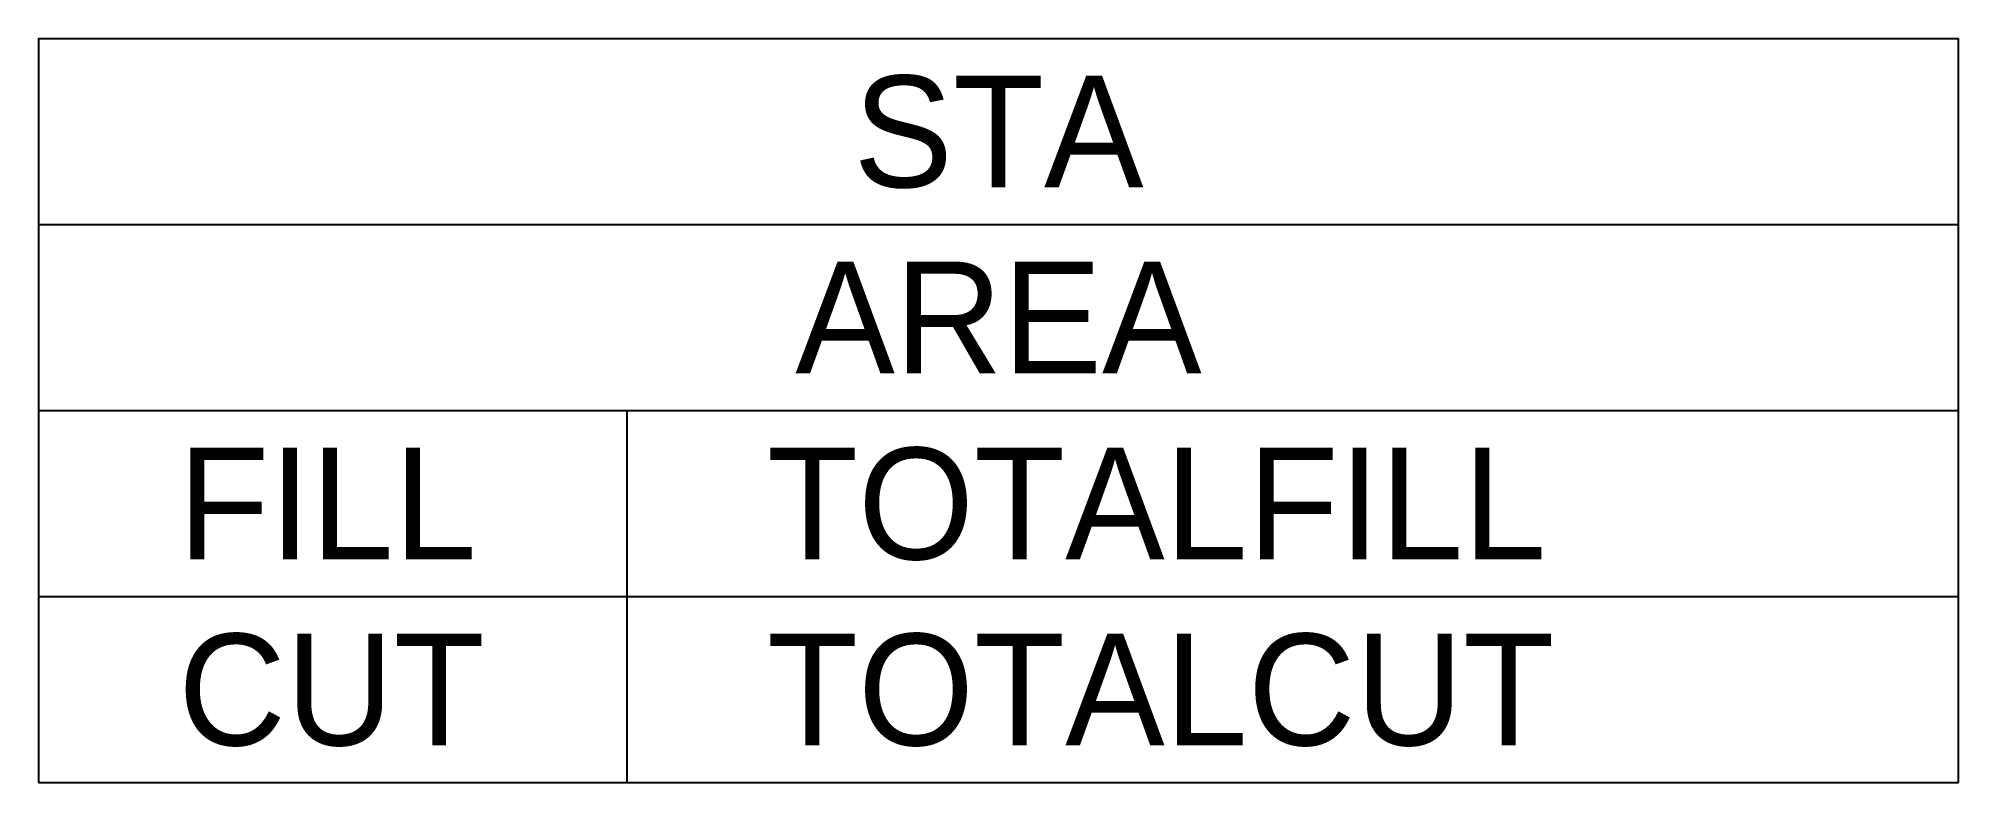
# Model space of a CAD drawing. Header units: inches. Extents: x 0 to 3.01, y -1.17 to 0.
import ezdxf
from ezdxf.enums import TextEntityAlignment as Align

# ---------------------------------------------------------------- set-up
doc = ezdxf.new("R2010")
doc.units = ezdxf.units.IN
doc.header["$MEASUREMENT"] = 0
doc.layers.add('tulisan', color=117, linetype='Continuous')

msp = doc.modelspace()

# ---------------------------------------------------------------- linework, layer by layer
at = {"layer": 'tulisan'}
for p, q in [((0, 0), (3.012, 0)), ((0, 0), (0, -1.1667)), ((3.012, -1.1667), (3.012, 0)), ((0, -0.2917), (3.012, -0.2917)), ((0, -0.5833), (3.012, -0.5833)), ((0.9235, -1.1667), (0.9235, -0.5833)), ((0, -0.875), (3.012, -0.875)), ((0, -1.1667), (3.012, -1.1667))]:
    msp.add_line(p, q, dxfattribs=at)

# ---------------------------------------------------------------- texts
msp.add_text('AREA', height=0.175).set_placement((1.506, -0.4375), align=Align.MIDDLE_CENTER)
for s, p in [('FILL', (0.2192, -0.8167)), ('CUT', (0.2192, -1.1083))]:
    msp.add_text(s, height=0.175).set_placement(p)
msp.add_attdef('STA', text='', height=0.175).set_placement((1.506, -0.1458), align=Align.MIDDLE_CENTER)
for tag, p in [('TOTALFILL', (1.1427, -0.8167)), ('TOTALCUT', (1.1427, -1.1083))]:
    msp.add_attdef(tag, p, '', height=0.175)

doc.saveas('drawing.dxf')
